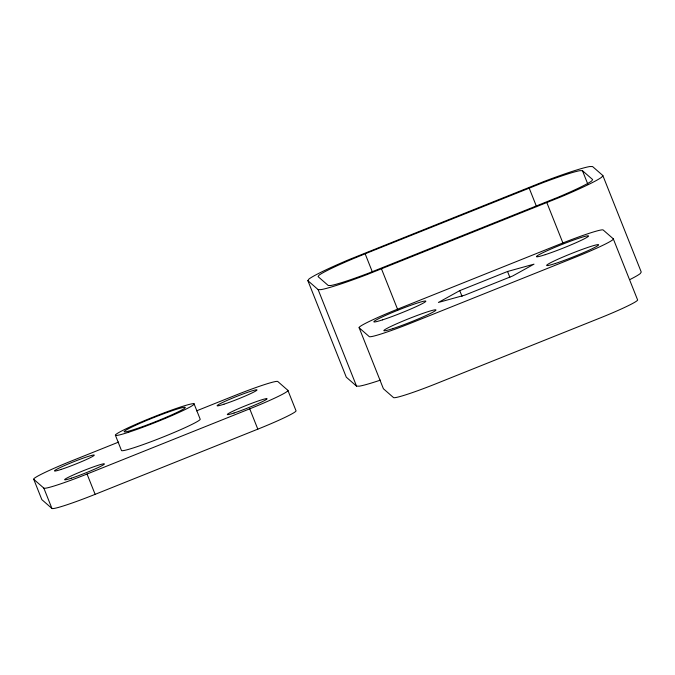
<?xml version="1.0" encoding="UTF-8"?>
<svg xmlns="http://www.w3.org/2000/svg" width="675" height="675" viewBox="0 0 675 675"><rect width="100%" height="100%" fill="white"/><g stroke="black" fill="none" stroke-linecap="round" stroke-linejoin="round"><path stroke-width="1.01" d="M380.422 380.118A65.956 4.489 -21.7 0 1 359.353 386.151L356.543 386.134L346.283 377.173L307.868 280.648L308.88 279.096A65.956 4.489 -21.7 0 1 349.456 259.419L543.822 181.541A65.956 4.489 -21.7 0 1 589.773 166.548L592.583 166.565L602.842 175.525L641.25 272.05L640.237 273.594A65.956 4.489 -21.7 0 1 630.096 279.458M602.842 175.525L601.83 177.078A65.956 4.489 -21.7 0 1 561.246 196.754L366.888 274.632A65.956 4.489 -21.7 0 1 320.937 289.626L318.127 289.609L307.868 280.648M459.751 290.638L438.421 302.451L464.889 295.118L512.679 275.974L534.009 264.153L507.541 271.485L459.751 290.638L462.063 296.435M365.141 253.792L352.73 258.896A54.894 3.738 -21.7 0 0 318.946 275.273L318.077 276.615L328.252 285.5L330.683 285.517A54.894 3.738 -21.7 0 0 368.93 273.038L557.98 197.277A54.894 3.738 -21.7 0 0 591.756 180.9L592.625 179.558L582.449 170.674L580.028 170.657A54.894 3.738 -21.7 0 0 541.78 183.136L365.141 253.792L372.541 272.396M118.665 442.066L71.896 460.806A43.841 2.978 -21.7 0 0 33.75 479.309L41.833 499.627L51.933 508.444A43.841 2.978 -21.7 0 0 95.124 494.345L257.816 429.157A43.841 2.978 -21.7 0 0 295.971 410.653L287.879 390.336L277.788 381.518A43.841 2.978 -21.7 0 0 234.588 395.618L196.594 410.839M33.75 479.309L43.841 488.118A43.841 2.978 -21.7 0 0 87.041 474.027L249.733 408.831A43.841 2.978 -21.7 0 0 287.879 390.336M613.28 238.815L603.188 230.006A43.841 2.978 -21.7 0 0 559.988 244.097L397.297 309.285A43.841 2.978 -21.7 0 0 359.151 327.788L383.408 388.749L393.5 397.567A43.841 2.978 -21.7 0 0 436.7 383.468L599.392 318.279A43.841 2.978 -21.7 0 0 637.538 299.776L613.28 238.815A43.841 2.978 -21.7 0 1 575.134 257.318L412.442 322.507A43.841 2.978 -21.7 0 1 369.242 336.606L359.151 327.788M582.449 170.674L587.908 184.385M546.868 202.669L563.161 243.616M529.166 188.063L536.566 206.668M507.541 271.485L509.853 277.282M381.51 268.928L397.803 309.876M318.127 289.609L356.543 386.134M249.733 408.831L257.816 429.157M194.071 403.827L200.137 419.065A42.382 2.886 -21.7 0 1 163.257 436.953A42.382 2.886 -21.7 0 1 121.5 450.571L115.433 435.333M87.041 474.027L95.124 494.345M43.841 488.118L51.933 508.444M223.965 404.198A21.372 1.451 -21.7 0 0 256.584 390.42A21.372 1.451 -21.7 0 0 230.791 398.832A21.372 1.451 -21.7 0 0 223.965 404.198M71.364 478.195A21.372 1.451 -21.7 0 0 103.992 464.425A21.372 1.451 -21.7 0 0 78.199 472.837A21.372 1.451 -21.7 0 0 71.364 478.195M234.056 413.007A21.372 1.451 -21.7 0 0 266.676 399.237A21.372 1.451 -21.7 0 0 240.891 407.649A21.372 1.451 -21.7 0 0 234.056 413.007M61.273 469.387A21.372 1.451 -21.7 0 0 93.892 455.608A21.372 1.451 -21.7 0 0 68.099 464.029A21.372 1.451 -21.7 0 0 61.273 469.387M134.519 429.393A32.881 2.236 -21.7 0 0 184.705 408.198A32.881 2.236 -21.7 0 0 145.024 421.149A32.881 2.236 -21.7 0 0 134.519 429.393M128.672 432.228A42.382 2.886 -21.7 0 0 193.362 404.916A42.382 2.886 -21.7 0 0 142.214 421.597A42.382 2.886 -21.7 0 0 128.672 432.228M545.282 254.661A28.004 1.907 -21.7 0 0 588.026 236.613A28.004 1.907 -21.7 0 0 554.234 247.632A28.004 1.907 -21.7 0 0 545.282 254.661M555.373 263.469A28.004 1.907 -21.7 0 0 598.117 245.422A28.004 1.907 -21.7 0 0 564.325 256.449A28.004 1.907 -21.7 0 0 555.373 263.469M392.681 328.666A28.004 1.907 -21.7 0 0 435.434 310.61A28.004 1.907 -21.7 0 0 401.633 321.637A28.004 1.907 -21.7 0 0 392.681 328.666M382.59 319.849A28.004 1.907 -21.7 0 0 425.334 301.801A28.004 1.907 -21.7 0 0 391.542 312.829A28.004 1.907 -21.7 0 0 382.59 319.849"/></g></svg>
